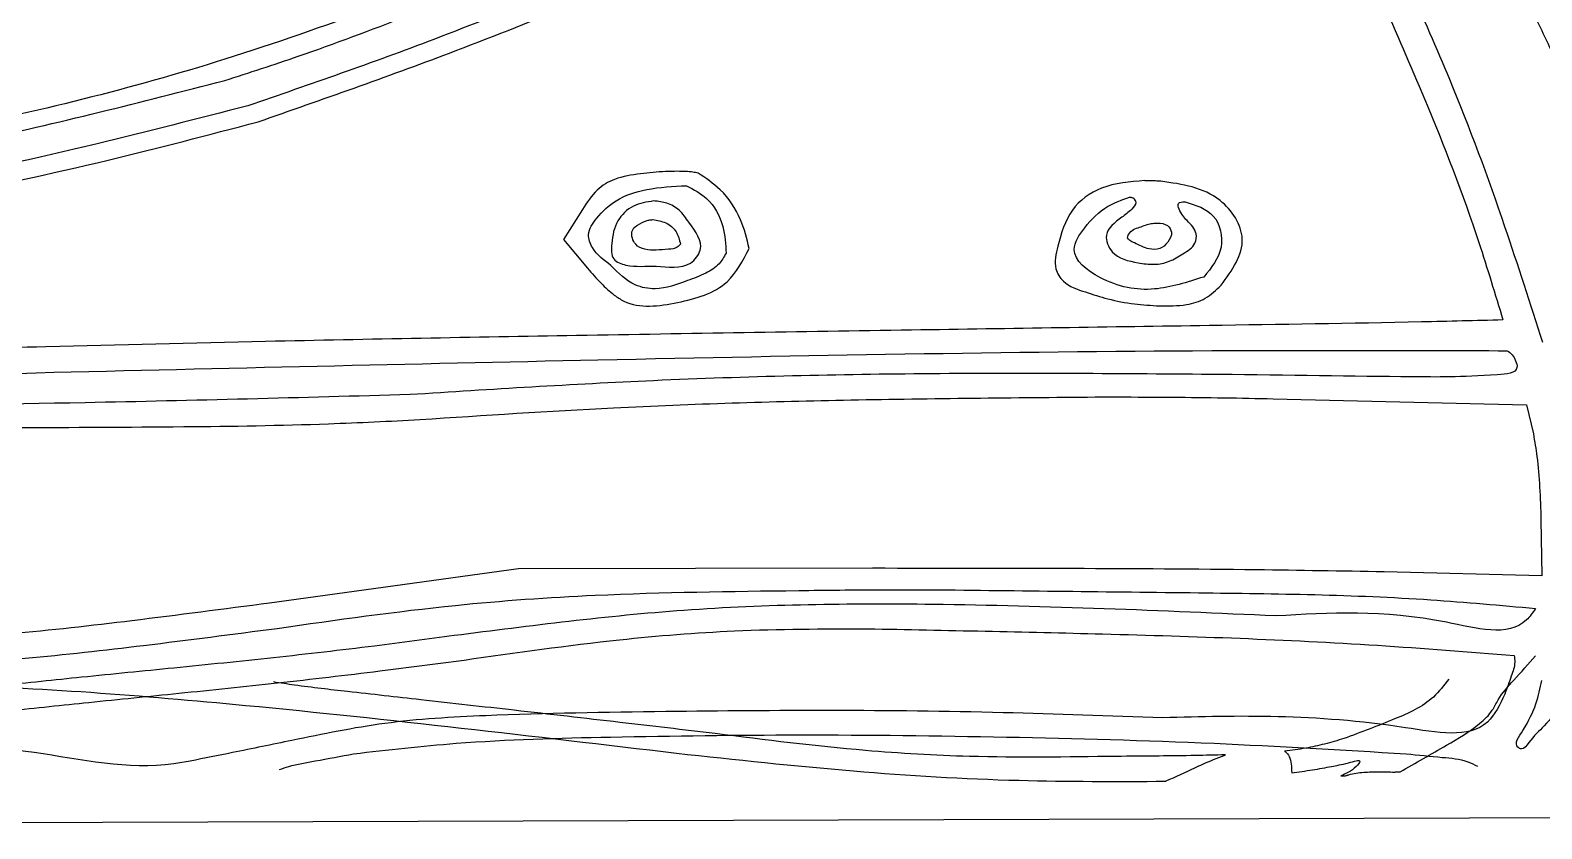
# Model space of a CAD drawing. Extents: x 0 to 800, y -1 to 401.
# Drawn here: x 344.7 to 601, y -1.3 to 134 of the extents above; entities that cross this region are included whole.
import ezdxf

# ---------------------------------------------------------------- set-up
doc = ezdxf.new("R2010")
doc.units = 0
doc.layers.add('Capa_1', color=7, linetype='CONTINUOUS')

msp = doc.modelspace()

# ---------------------------------------------------------------- linework, layer by layer
at = {"layer": 'Capa_1', "color": 7}
for p, q in [((438.325683, 103.691849), (435.126158, 98.568635)), ((435.126158, 98.568635), (439.159678, 93.718966)), ((555.474547, 71.608875), (598.402466, 70.595432)), ((598.402466, 70.595432), (599.574705, 65.635693)), ((600.867395, 51.133582), (600.98717, 41.591209)), ((427.44548, 42.786369), (385.267962, 36.972109)), ((487.517722, 42.871039), (427.44548, 42.786369)), ((600.98717, 41.591209), (574.288214, 42.272485)), ((566.917501, 7.704696), (567.707582, 7.704696)), ((0, -1.258484), (800.389814, 1.258458))]:
    msp.add_line(p, q, dxfattribs=at)
for points, knots in [([(533.571676, 202.015862), (528.122324, 197.144233), (516.640486, 186.879661), (498.573038, 173.544207), (477.204551, 159.401808), (448.363221, 146.942639), (415.780048, 133.054189), (392.132513, 124.889498), (381.570399, 121.242758)], [0, 0, 0, 0, 21.916153, 46.177553, 67.318968, 98.613518, 140.124783, 173.631284, 173.631284, 173.631284, 173.631284]), ([(582.627006, 178.071031), (585.934866, 170.029071), (591.668242, 156.090276), (598.151144, 139.546771), (602.977669, 130.064078), (605.662687, 122.788159), (608.084702, 113.345124), (610.060312, 105.420561), (611.190463, 100.887303)], [0, 0, 0, 0, 26.091519, 45.223347, 53.261015, 57.96892, 68.456793, 82.476249, 82.476249, 82.476249, 82.476249]), ([(613.414967, 113.837989), (612.706831, 116.735002), (611.41501, 122.01989), (609.564034, 128.656793), (606.730672, 134.607482), (602.314883, 143.493923), (596.221529, 158.480885), (591.138436, 170.942568), (588.24749, 178.029995)], [0, 0, 0, 0, 8.953928, 16.334241, 20.589619, 28.695291, 46.111516, 69.079572, 69.079572, 69.079572, 69.079572]), ([(383.305812, 118.541765), (394.165891, 122.331655), (418.433126, 130.800302), (452.141922, 144.755686), (474.524412, 155.771371), (484.165346, 160.516219)], [0, 0, 0, 0, 34.505197, 77.103094, 109.334911, 109.334911, 109.334911, 109.334911]), ([(427.423044, 147.211216), (410.960939, 140.815413), (378.933865, 128.372361), (325.424715, 115.202573), (288.485833, 109.868221), (268.064028, 106.919103)], [0, 0, 0, 0, 52.936425, 102.98797, 164.87198, 164.87198, 164.87198, 164.87198]), ([(377.645394, 125.51536), (381.806485, 126.868158), (392.213547, 130.251563), (409.331062, 136.691871), (422.269805, 141.79254), (429.099246, 144.484819)], [0, 0, 0, 0, 13.125204, 32.826681, 54.850486, 54.850486, 54.850486, 54.850486]), ([(601.157717, 81.119987), (599.070084, 87.670591), (594.284674, 102.686312), (586.831821, 122.859246), (580.879826, 136.20332), (578.547569, 141.432123)], [0, 0, 0, 0, 20.62599, 47.280236, 64.454012, 64.454012, 64.454012, 64.454012]), ([(573.845972, 139.26195), (576.29833, 133.673374), (582.243606, 120.124931), (589.274515, 102.044676), (593.097231, 89.335292), (594.415541, 84.952308)], [0, 0, 0, 0, 18.310572, 44.390513, 58.118893, 58.118893, 58.118893, 58.118893]), ([(224.68717, 98.349792), (244.471602, 100.789865), (281.386413, 105.342679), (332.538623, 114.025859), (363.458051, 121.90159), (377.645394, 125.51536)], [0, 0, 0, 0, 59.805144, 111.587512, 155.494422, 155.494422, 155.494422, 155.494422]), ([(381.570399, 121.242758), (373.062759, 119.065882), (354.266065, 114.256314), (329.174606, 108.650594), (312.475172, 105.979855), (306.264959, 104.986657)], [0, 0, 0, 0, 26.346656, 58.210034, 77.074956, 77.074956, 77.074956, 77.074956]), ([(305.617259, 102.13652), (313.229729, 103.301924), (330.755993, 105.985045), (356.671951, 111.537276), (374.838137, 116.314835), (383.305812, 118.541765)], [0, 0, 0, 0, 23.100634, 53.184822, 79.451029, 79.451029, 79.451029, 79.451029]), ([(448.173404, 109.732771), (446.670403, 109.524705), (444.026003, 109.158631), (440.445106, 107.022328), (439.074521, 104.868578), (438.325683, 103.691849)], [0, 0, 0, 0, 4.51901, 7.950807, 12.084082, 12.084082, 12.084082, 12.084082]), ([(443.148946, 94.187909), (441.96423, 95.067914), (440.16346, 96.405523), (438.922378, 99.728312), (440.979208, 102.675218), (444.09803, 105.664201), (449.620188, 107.396112), (453.708914, 107.594094), (455.963895, 107.703283)], [0, 0, 0, 0, 4.371838, 6.645196, 9.751517, 14.184509, 19.704335, 26.492143, 26.492143, 26.492143, 26.492143]), ([(454.432896, 110.146351), (453.760719, 110.13689), (452.376621, 110.117409), (450.287059, 109.986943), (448.876695, 109.819518), (448.173404, 109.736031)], [0, 0, 0, 0, 2.0166, 4.152438, 6.276846, 6.276846, 6.276846, 6.276846]), ([(457.929714, 109.844791), (457.627819, 109.904905), (456.936263, 110.042609), (455.764193, 110.120931), (454.900143, 110.136167), (454.432896, 110.144406)], [0, 0, 0, 0, 0.922694, 2.113627, 3.515989, 3.515989, 3.515989, 3.515989]), ([(455.963895, 107.703283), (457.165909, 107.066671), (459.99928, 105.566059), (462.433041, 101.146224), (462.59314, 97.789592), (462.666108, 96.25973)], [0, 0, 0, 0, 4.029894, 9.499207, 14.079581, 14.079581, 14.079581, 14.079581]), ([(466.591368, 97.092111), (466.186052, 98.733897), (465.288455, 102.369736), (462.252381, 106.955822), (459.234757, 108.972591), (457.929714, 109.844791)], [0, 0, 0, 0, 5.061514, 11.209041, 15.893654, 15.893654, 15.893654, 15.893654]), ([(533.664866, 108.56171), (531.162295, 108.381716), (526.581429, 108.052245), (520.67419, 103.83262), (519.527345, 99.621183), (518.935829, 97.449023)], [0, 0, 0, 0, 7.441946, 13.622215, 20.205197, 20.205197, 20.205197, 20.205197]), ([(536.41275, 108.4549), (536.099384, 108.477846), (535.481274, 108.523107), (534.564762, 108.557608), (533.962034, 108.558612), (533.664866, 108.559107)], [0, 0, 0, 0, 0.942571, 1.859209, 2.750672, 2.750672, 2.750672, 2.750672]), ([(546.619712, 90.846677), (548.485155, 93.409106), (551.969559, 98.195389), (546.176419, 107.110652), (540.014634, 107.958998), (536.41275, 108.4549)], [0, 0, 0, 0, 8.643076, 16.144137, 26.698427, 26.698427, 26.698427, 26.698427]), ([(450.384616, 105.118881), (449.199371, 104.944824), (446.803276, 104.592951), (443.885596, 101.77793), (443.251626, 98.484629), (443.130228, 95.067276), (446.735032, 93.762258), (450.890034, 94.420517), (456.002811, 93.304671), (459.297713, 97.520109), (457.5199, 99.93508), (456.364368, 101.504748)], [0, 0, 0, 0, 3.53735, 7.151119, 11.162129, 13.783943, 16.066788, 21.177607, 27.053971, 29.790997, 34.873467, 34.873467, 34.873467, 34.873467]), ([(456.364368, 101.504748), (455.861495, 102.234604), (454.904915, 103.622958), (452.709357, 104.893649), (451.149624, 105.044763), (450.384616, 105.118881)], [0, 0, 0, 0, 2.635995, 5.014268, 7.303609, 7.303609, 7.303609, 7.303609]), ([(543.67145, 92.237228), (540.878128, 91.339383), (535.01713, 89.455508), (527.152008, 90.851866), (520.292036, 96.055672), (523.735676, 101.107912), (526.821594, 104.23567), (529.80833, 105.312119), (531.102796, 105.778657)], [0, 0, 0, 0, 8.608903, 18.063362, 24.502464, 28.578402, 33.883306, 37.941175, 37.941175, 37.941175, 37.941175]), ([(531.755886, 105.633417), (531.943756, 105.382483), (532.426949, 104.73709), (531.230513, 103.420943), (530.342182, 102.767106), (529.795147, 102.364474)], [0, 0, 0, 0, 0.854697, 2.198248, 4.351709, 4.351709, 4.351709, 4.351709]), ([(531.103896, 105.778657), (531.182978, 105.773846), (531.336628, 105.764499), (531.555486, 105.712253), (531.69064, 105.660458), (531.756112, 105.635367)], [0, 0, 0, 0, 0.237335, 0.461121, 0.671392, 0.671392, 0.671392, 0.671392]), ([(540.85967, 101.790671), (540.341207, 102.334848), (539.607381, 103.105071), (539.132851, 104.961464), (540.028791, 104.971476), (540.512875, 104.976886)], [0, 0, 0, 0, 2.369799, 3.354186, 4.511203, 4.511203, 4.511203, 4.511203]), ([(540.513101, 104.976886), (542.333763, 104.424434), (545.991859, 103.31444), (547.451752, 96.792487), (544.964008, 93.792677), (543.674074, 92.237228)], [0, 0, 0, 0, 5.371967, 10.793419, 16.631839, 16.631839, 16.631839, 16.631839]), ([(454.937424, 97.820278), (454.762386, 97.630664), (454.232843, 97.057024), (452.659095, 96.918571), (450.380041, 96.711897), (447.305084, 96.926188), (446.133077, 100.538246), (448.116231, 101.336954), (449.291315, 101.810215)], [0, 0, 0, 0, 0.757914, 2.292919, 4.396232, 7.987523, 10.192481, 13.398895, 13.398895, 13.398895, 13.398895]), ([(449.291315, 101.810215), (449.393208, 101.839329), (449.596795, 101.897501), (449.911779, 101.945663), (450.12338, 101.955224), (450.229365, 101.960012)], [0, 0, 0, 0, 0.317687, 0.634755, 0.952934, 0.952934, 0.952934, 0.952934]), ([(450.229365, 101.961316), (450.984188, 101.843968), (452.511352, 101.606548), (454.38702, 100.035724), (454.757244, 98.545526), (454.937424, 97.820278)], [0, 0, 0, 0, 2.269612, 4.591893, 6.793639, 6.793639, 6.793639, 6.793639]), ([(529.795147, 102.364474), (528.571326, 101.462416), (526.446931, 99.896561), (528.216504, 95.501603), (530.88862, 94.963757), (532.536344, 94.632101)], [0, 0, 0, 0, 4.021864, 6.981433, 11.741865, 11.741865, 11.741865, 11.741865]), ([(531.914326, 98.035207), (531.364892, 98.26346), (530.47224, 98.634297), (531.334899, 100.251365), (532.345476, 100.539639), (533.06424, 100.74467)], [0, 0, 0, 0, 1.429162, 2.321925, 4.52089, 4.52089, 4.52089, 4.52089]), ([(535.853809, 101.380345), (536.457392, 101.339212), (537.525707, 101.266407), (538.508428, 99.662176), (537.627694, 98.096286), (536.305636, 96.809836), (534.052006, 96.9282), (532.721931, 97.618202), (531.914326, 98.037163)], [0, 0, 0, 0, 1.720954, 3.046017, 4.82015, 6.574025, 8.342388, 11.075828, 11.075828, 11.075828, 11.075828]), ([(533.06424, 100.74467), (533.394549, 100.875685), (534.022285, 101.124673), (534.963485, 101.343297), (535.568613, 101.37025), (535.853809, 101.382953)], [0, 0, 0, 0, 1.065414, 2.024771, 2.879974, 2.879974, 2.879974, 2.879974]), ([(540.130746, 96.176362), (540.963528, 96.666842), (542.275633, 97.439627), (542.610388, 100.021205), (541.539328, 101.103629), (540.8595, 101.790671)], [0, 0, 0, 0, 2.727348, 4.297125, 7.024866, 7.024866, 7.024866, 7.024866]), ([(518.935829, 97.449023), (518.612605, 96.149599), (518.081146, 94.013028), (520.086421, 90.810446), (522.262954, 90.127754), (523.627632, 89.699709)], [0, 0, 0, 0, 3.836056, 6.307412, 10.461613, 10.461613, 10.461613, 10.461613]), ([(439.159678, 93.718966), (439.921106, 92.860054), (441.341787, 91.257487), (443.366183, 89.349013), (447.343169, 86.766834), (454.510221, 87.681179), (462.984469, 90.121341), (465.511785, 95.005686), (466.591368, 97.092111)], [0, 0, 0, 0, 3.441647, 6.421471, 8.339349, 17.456062, 26.558365, 33.346002, 33.346002, 33.346002, 33.346002]), ([(462.666108, 96.25973), (462.310175, 95.63505), (461.49034, 94.1962), (459.088712, 92.693709), (457.187528, 92.008056), (456.154282, 91.63542)], [0, 0, 0, 0, 2.131063, 4.908555, 8.215053, 8.215053, 8.215053, 8.215053]), ([(532.536344, 94.632101), (533.462423, 94.496056), (535.231571, 94.23616), (537.916698, 94.759742), (539.383416, 95.698195), (540.130746, 96.176362)], [0, 0, 0, 0, 2.796004, 5.341377, 7.985621, 7.985621, 7.985621, 7.985621]), ([(456.154282, 91.63542), (454.348182, 90.953852), (451.452433, 89.861083), (446.499668, 90.77457), (444.413249, 92.899978), (443.148946, 94.187909)], [0, 0, 0, 0, 5.685911, 9.116313, 14.391815, 14.391815, 14.391815, 14.391815]), ([(536.19019, 87.341968), (537.720709, 87.331011), (540.362031, 87.312103), (544.117384, 88.429715), (545.772933, 90.028786), (546.619712, 90.846677)], [0, 0, 0, 0, 4.586113, 7.914573, 11.399459, 11.399459, 11.399459, 11.399459]), ([(523.627632, 89.699709), (524.877389, 89.287602), (527.581859, 88.395804), (531.805615, 87.621552), (534.761942, 87.433041), (536.19019, 87.341968)], [0, 0, 0, 0, 3.945091, 8.537163, 12.829229, 12.829229, 12.829229, 12.829229]), ([(594.415541, 84.952308), (589.811523, 84.837583), (573.201077, 84.423679), (539.773708, 83.939355), (510.952318, 83.493138), (494.139559, 83.232841)], [0, 0, 0, 0, 13.816294, 49.846631, 100.291131, 100.291131, 100.291131, 100.291131]), ([(494.139559, 83.232841), (475.201118, 82.934454), (438.681252, 82.35906), (389.744969, 81.458638), (359.750455, 80.723026), (347.334304, 80.418521)], [0, 0, 0, 0, 56.822407, 109.573262, 146.832855, 146.832855, 146.832855, 146.832855]), ([(347.334304, 80.417223), (338.80333, 80.156925), (322.877544, 79.670996), (302.295365, 78.981953), (290.248744, 78.447667), (285.593169, 78.241185)], [0, 0, 0, 0, 25.604903, 47.799728, 61.780109, 61.780109, 61.780109, 61.780109]), ([(345.665383, 76.020864), (377.422962, 76.771276), (443.87316, 78.341455), (527.03778, 79.917484), (578.445064, 79.789811), (595.149178, 79.748325)], [0, 0, 0, 0, 95.300491, 199.408663, 249.520358, 249.520358, 249.520358, 249.520358]), ([(595.149178, 79.748325), (595.447209, 79.532839), (596.070629, 79.082086), (596.60026, 78.082952), (597.21264, 75.925575), (588.159363, 75.234529), (574.3593, 75.34111), (557.781704, 75.565118), (546.323266, 75.719953)], [0, 0, 0, 0, 1.083906, 2.267304, 3.419267, 6.981425, 21.540263, 54.127956, 54.127956, 54.127956, 54.127956]), ([(224.835164, 77.427044), (237.465662, 76.462578), (260.689097, 74.689233), (301.020901, 74.430792), (328.650167, 75.414844), (345.665383, 76.020864)], [0, 0, 0, 0, 37.989905, 69.85125, 120.92767, 120.92767, 120.92767, 120.92767]), ([(546.323266, 75.719953), (530.038314, 75.842536), (498.047298, 76.083345), (452.267667, 75.050604), (422.833192, 73.177895), (409.074479, 72.302524)], [0, 0, 0, 0, 48.855597, 95.974506, 137.331068, 137.331068, 137.331068, 137.331068]), ([(409.074479, 72.302524), (390.706165, 71.796264), (344.584856, 70.525089), (281.437343, 70.052936), (236.678625, 70.772766), (219.680121, 71.046144)], [0, 0, 0, 0, 55.125737, 138.416145, 189.417639, 189.417639, 189.417639, 189.417639]), ([(410.758358, 68.07486), (421.700467, 68.802265), (446.030781, 70.419686), (484.214545, 71.557774), (511.44003, 71.791322), (525.249168, 71.90978)], [0, 0, 0, 0, 32.896766, 73.147566, 114.576795, 114.576795, 114.576795, 114.576795]), ([(525.248293, 71.90978), (525.677056, 71.910307), (526.532758, 71.911358), (527.81355, 71.911364), (528.665577, 71.910307), (529.090664, 71.90978)], [0, 0, 0, 0, 1.286289, 2.567109, 3.842372, 3.842372, 3.842372, 3.842372]), ([(529.090664, 71.90978), (532.165345, 71.902675), (538.181063, 71.888774), (546.976032, 71.787933), (552.695491, 71.668307), (555.474547, 71.610182)], [0, 0, 0, 0, 9.22404, 18.047147, 26.386111, 26.386111, 26.386111, 26.386111]), ([(342.342865, 66.732504), (351.790284, 66.762872), (369.431967, 66.81958), (392.246199, 67.143531), (405.594608, 67.815077), (410.758358, 68.07486)], [0, 0, 0, 0, 28.343246, 52.926891, 68.436858, 68.436858, 68.436858, 68.436858]), ([(599.574705, 65.635693), (599.793546, 64.369404), (600.309412, 61.384423), (600.690467, 56.534306), (600.807471, 52.962751), (600.867395, 51.133582)], [0, 0, 0, 0, 3.853703, 9.08421, 14.575229, 14.575229, 14.575229, 14.575229]), ([(574.288356, 42.272485), (567.061742, 42.395093), (549.445245, 42.69398), (520.520416, 42.848533), (498.823425, 42.863754), (487.517722, 42.871685)], [0, 0, 0, 0, 21.68283, 52.856776, 86.773974, 86.773974, 86.773974, 86.773974]), ([(386.547981, 32.698841), (396.612296, 34.134046), (414.514692, 36.686989), (444.051841, 38.750565), (463.477492, 38.97404), (474.987564, 39.106454)], [0, 0, 0, 0, 30.488893, 54.233623, 88.760917, 88.760917, 88.760917, 88.760917]), ([(474.987564, 39.106454), (477.304111, 39.139289), (482.107901, 39.207378), (489.537812, 39.251149), (494.650992, 39.250219), (497.276684, 39.249741)], [0, 0, 0, 0, 6.950318, 14.412773, 22.289847, 22.289847, 22.289847, 22.289847]), ([(497.276684, 39.251697), (512.451114, 39.080002), (540.748827, 38.759822), (575.029405, 38.349985), (594.028145, 36.602061), (599.952459, 36.057012)], [0, 0, 0, 0, 45.534913, 84.91482, 102.758737, 102.758737, 102.758737, 102.758737]), ([(385.267962, 36.973407), (377.486278, 35.95801), (362.828992, 34.045446), (343.644716, 31.831352), (332.212525, 31.053358), (327.699229, 30.746216)], [0, 0, 0, 0, 23.544087, 44.346756, 57.916638, 57.916638, 57.916638, 57.916638]), ([(555.907194, 34.805839), (536.511357, 35.663814), (503.069288, 37.143126), (456.457549, 36.595297), (429.542436, 33.130678), (416.584328, 31.46266)], [0, 0, 0, 0, 58.2511, 100.435849, 139.601454, 139.601454, 139.601454, 139.601454]), ([(599.952459, 36.057012), (599.461948, 35.359413), (596.287114, 30.844205), (578.327293, 36.118889), (564.986046, 35.337549), (555.907194, 34.805839)], [0, 0, 0, 0, 2.482471, 16.067791, 45.004366, 45.004366, 45.004366, 45.004366]), ([(330.646814, 26.680077), (335.038247, 26.975637), (346.148194, 27.72338), (364.776854, 29.864984), (379.000617, 31.716432), (386.547981, 32.698841)], [0, 0, 0, 0, 13.202799, 33.401945, 56.236156, 56.236156, 56.236156, 56.236156]), ([(416.584328, 31.46266), (412.068122, 30.859709), (401.869145, 29.498061), (386.011507, 27.693407), (369.453489, 25.997133), (354.00447, 24.489051), (341.237941, 23.157531), (333.700179, 22.239253), (330.739694, 21.878596)], [0, 0, 0, 0, 13.6686, 30.867887, 47.877013, 63.602413, 77.43559, 86.382594, 86.382594, 86.382594, 86.382594]), ([(418.252374, 27.332038), (427.025306, 28.574665), (442.247868, 30.730838), (465.093464, 32.587915), (479.138671, 32.616882), (486.668346, 32.632411)], [0, 0, 0, 0, 26.5783, 46.117973, 68.699, 68.699, 68.699, 68.699]), ([(486.668346, 32.632411), (499.955311, 32.368245), (528.784127, 31.79508), (565.368944, 30.560758), (588.60033, 28.720369), (596.333495, 28.107749)], [0, 0, 0, 0, 39.870726, 86.507782, 109.77833, 109.77833, 109.77833, 109.77833]), ([(369.860858, 21.69884), (375.43763, 22.276598), (386.817508, 23.455562), (402.951178, 25.319075), (413.493964, 26.706041), (418.252374, 27.332038)], [0, 0, 0, 0, 16.819832, 34.322303, 48.72039, 48.72039, 48.72039, 48.72039]), ([(576.98434, 8.394984), (579.620181, 9.885785), (584.2004, 12.476304), (589.610222, 15.67942), (592.535348, 18.431779), (593.860987, 21.293655), (596.568043, 24.23161), (598.73351, 26.679099), (599.962168, 28.067772)], [0, 0, 0, 0, 9.084307, 15.785518, 18.861156, 20.900598, 25.151645, 30.727034, 30.727034, 30.727034, 30.727034]), ([(596.333495, 28.107749), (596.379027, 27.726354), (596.520969, 26.537383), (595.745274, 24.336629), (595.104538, 22.572993), (594.7375, 21.562716)], [0, 0, 0, 0, 1.143169, 3.563745, 6.809806, 6.809806, 6.809806, 6.809806]), ([(283.521291, 22.939723), (298.57906, 23.23963), (331.184876, 23.889042), (388.184012, 19.385409), (429.940106, 14.437254), (454.278379, 11.553135)], [0, 0, 0, 0, 45.15836, 97.785081, 171.321458, 171.321458, 171.321458, 171.321458]), ([(460.825765, 14.873618), (455.4444, 15.505564), (444.086283, 16.839375), (427.444905, 18.748762), (412.03696, 20.450848), (399.62057, 21.870747), (391.276753, 22.791556), (387.102224, 23.433662), (385.907647, 23.617407)], [0, 0, 0, 0, 16.255011, 34.30845, 50.251878, 62.758836, 71.803283, 75.428941, 75.428941, 75.428941, 75.428941]), ([(585.229885, 24.1153), (584.410573, 23.038963), (582.051803, 19.940229), (575.51079, 17.016752), (570.307466, 15.085865), (567.445793, 14.023934)], [0, 0, 0, 0, 4.016878, 11.56444, 20.788129, 20.788129, 20.788129, 20.788129]), ([(604.732626, 20.114848), (603.641274, 18.729963), (601.743377, 16.321603), (599.303381, 14.206277), (597.942809, 11.99634), (596.055114, 12.939264), (599.730719, 17.805106), (600.466056, 21.262727), (601.019231, 23.863801)], [0, 0, 0, 0, 5.163757, 8.979944, 10.638918, 11.310293, 14.288738, 23.333358, 23.333358, 23.333358, 23.333358]), ([(332.315707, 17.719326), (335.253882, 18.060866), (342.683182, 18.924464), (355.201045, 20.228287), (364.780324, 21.189202), (369.860858, 21.69884)], [0, 0, 0, 0, 8.873822, 22.437833, 37.755974, 37.755974, 37.755974, 37.755974]), ([(594.7375, 21.562716), (593.886554, 19.770358), (590.906901, 13.494277), (566.7176, 18.350819), (549.550602, 17.890146), (536.728726, 17.546073)], [0, 0, 0, 0, 5.578248, 19.532664, 60.710286, 60.710286, 60.710286, 60.710286]), ([(452.460106, 18.597941), (442.276992, 18.457521), (426.373495, 18.23822), (405.117275, 17.029813), (394.2778, 14.788673), (389.050417, 13.707873)], [0, 0, 0, 0, 30.564929, 47.734837, 63.727747, 63.727747, 63.727747, 63.727747]), ([(536.728726, 17.546073), (527.705513, 17.867181), (508.987214, 18.533307), (480.890748, 18.87423), (461.825072, 18.68895), (452.460106, 18.597941)], [0, 0, 0, 0, 27.086225, 56.189303, 84.285113, 84.285113, 84.285113, 84.285113]), ([(389.050417, 13.707873), (385.68832, 13.015655), (379.931308, 11.830349), (373.265617, 10.493867), (362.145242, 8.405464), (337.892785, 14.199235), (304.320742, 12.525524), (278.635148, 11.890377), (268.298783, 11.634782)], [0, 0, 0, 0, 10.295467, 17.629213, 20.414417, 44.159497, 90.220518, 121.238595, 121.238595, 121.238595, 121.238595]), ([(399.507371, 11.442645), (405.302059, 12.103135), (419.771136, 13.75235), (445.031117, 14.377871), (476.132184, 14.776218), (510.274704, 14.370453), (544.589415, 13.44098), (567.177371, 12.091972), (578.028054, 11.443943)], [0, 0, 0, 0, 17.490023, 43.671813, 75.730221, 110.820484, 146.092789, 178.700756, 178.700756, 178.700756, 178.700756]), ([(528.757162, 11.005313), (520.480436, 10.886707), (506.317607, 10.683751), (483.62959, 11.992804), (469.307682, 13.802095), (460.825765, 14.873618)], [0, 0, 0, 0, 24.825131, 42.479852, 68.121307, 68.121307, 68.121307, 68.121307]), ([(567.445793, 14.023934), (566.360878, 13.702256), (564.224351, 13.068775), (560.867372, 12.319957), (558.581951, 12.02705), (557.384853, 11.873626)], [0, 0, 0, 0, 3.394424, 6.684655, 10.303741, 10.303741, 10.303741, 10.303741]), ([(386.934512, 8.785269), (387.45232, 8.957217), (389.431674, 9.614503), (393.671637, 10.335402), (397.344916, 11.032352), (399.507371, 11.442645)], [0, 0, 0, 0, 1.635684, 6.252517, 12.860629, 12.860629, 12.860629, 12.860629]), ([(454.278379, 11.553135), (464.264286, 10.46724), (483.5755, 8.367284), (511.242728, 6.697205), (528.898048, 6.756748), (537.171872, 6.784652)], [0, 0, 0, 0, 30.133074, 58.272749, 83.089973, 83.089973, 83.089973, 83.089973]), ([(547.350357, 11.267526), (545.649513, 11.224831), (541.902451, 11.130773), (535.704303, 11.055773), (531.207344, 11.021557), (528.757162, 11.002914)], [0, 0, 0, 0, 5.104096, 11.244626, 18.595405, 18.595405, 18.595405, 18.595405]), ([(537.305391, 6.842987), (538.934338, 7.572019), (541.015816, 8.503581), (544.241355, 10.052391), (545.91339, 10.701976), (547.122999, 11.171909)], [0, 0, 0, 0, 5.353883, 6.841219, 10.731787, 10.731787, 10.731787, 10.731787]), ([(547.122999, 11.171909), (547.148183, 11.188313), (547.195693, 11.219259), (547.275519, 11.24254), (547.325306, 11.259621), (547.350075, 11.268119)], [0, 0, 0, 0, 0.089617, 0.169062, 0.247716, 0.247716, 0.247716, 0.247716]), ([(557.384853, 11.873626), (557.397183, 11.869312), (557.424433, 11.859778), (557.45362, 11.826223), (557.482525, 11.81758), (557.496218, 11.813485)], [0, 0, 0, 0, 0.038694, 0.085516, 0.127664, 0.127664, 0.127664, 0.127664]), ([(557.496557, 11.8123), (557.75036, 11.549967), (558.317253, 10.964023), (558.537487, 9.637702), (558.576033, 8.714011), (558.59632, 8.227852)], [0, 0, 0, 0, 1.073249, 2.397201, 3.868301, 3.868301, 3.868301, 3.868301]), ([(558.59632, 8.227852), (559.756099, 8.380006), (561.981076, 8.671906), (565.415879, 9.309603), (567.424278, 9.672322), (570.739093, 10.640701), (568.932796, 8.539578), (567.78045, 8.062192), (566.917501, 7.704696)], [0, 0, 0, 0, 3.560273, 6.8302, 9.799355, 11.731526, 12.76569, 15.849441, 15.849441, 15.849441, 15.849441]), ([(578.028054, 11.443943), (580.048721, 11.235549), (583.52543, 10.87699), (587.712781, 10.533843), (589.579892, 9.598034), (590.12551, 9.324567)], [0, 0, 0, 0, 6.123279, 10.535564, 12.357306, 12.357306, 12.357306, 12.357306]), ([(567.707893, 7.704696), (567.776917, 7.729896), (567.90883, 7.778055), (568.095778, 7.844421), (569.038525, 8.131324), (570.81488, 8.378915), (573.402489, 8.385556), (575.130695, 8.360628), (576.000795, 8.348078)], [0, 0, 0, 0, 0.220449, 0.421303, 0.595012, 3.176112, 5.750441, 8.360754, 8.360754, 8.360754, 8.360754]), ([(576.000795, 8.346272), (576.071917, 8.351841), (576.271255, 8.367449), (576.59871, 8.394898), (576.855814, 8.402576), (576.98434, 8.406414)], [0, 0, 0, 0, 0.214026, 0.599864, 0.98554, 0.98554, 0.98554, 0.98554]), ([(537.171872, 6.784652), (537.187182, 6.788784), (537.219814, 6.797592), (537.257305, 6.831883), (537.289984, 6.840667), (537.305335, 6.844793)], [0, 0, 0, 0, 0.047021, 0.100221, 0.147349, 0.147349, 0.147349, 0.147349])]:
    msp.add_open_spline(points, degree=3, knots=knots, dxfattribs=at)

doc.saveas('drawing.dxf')
